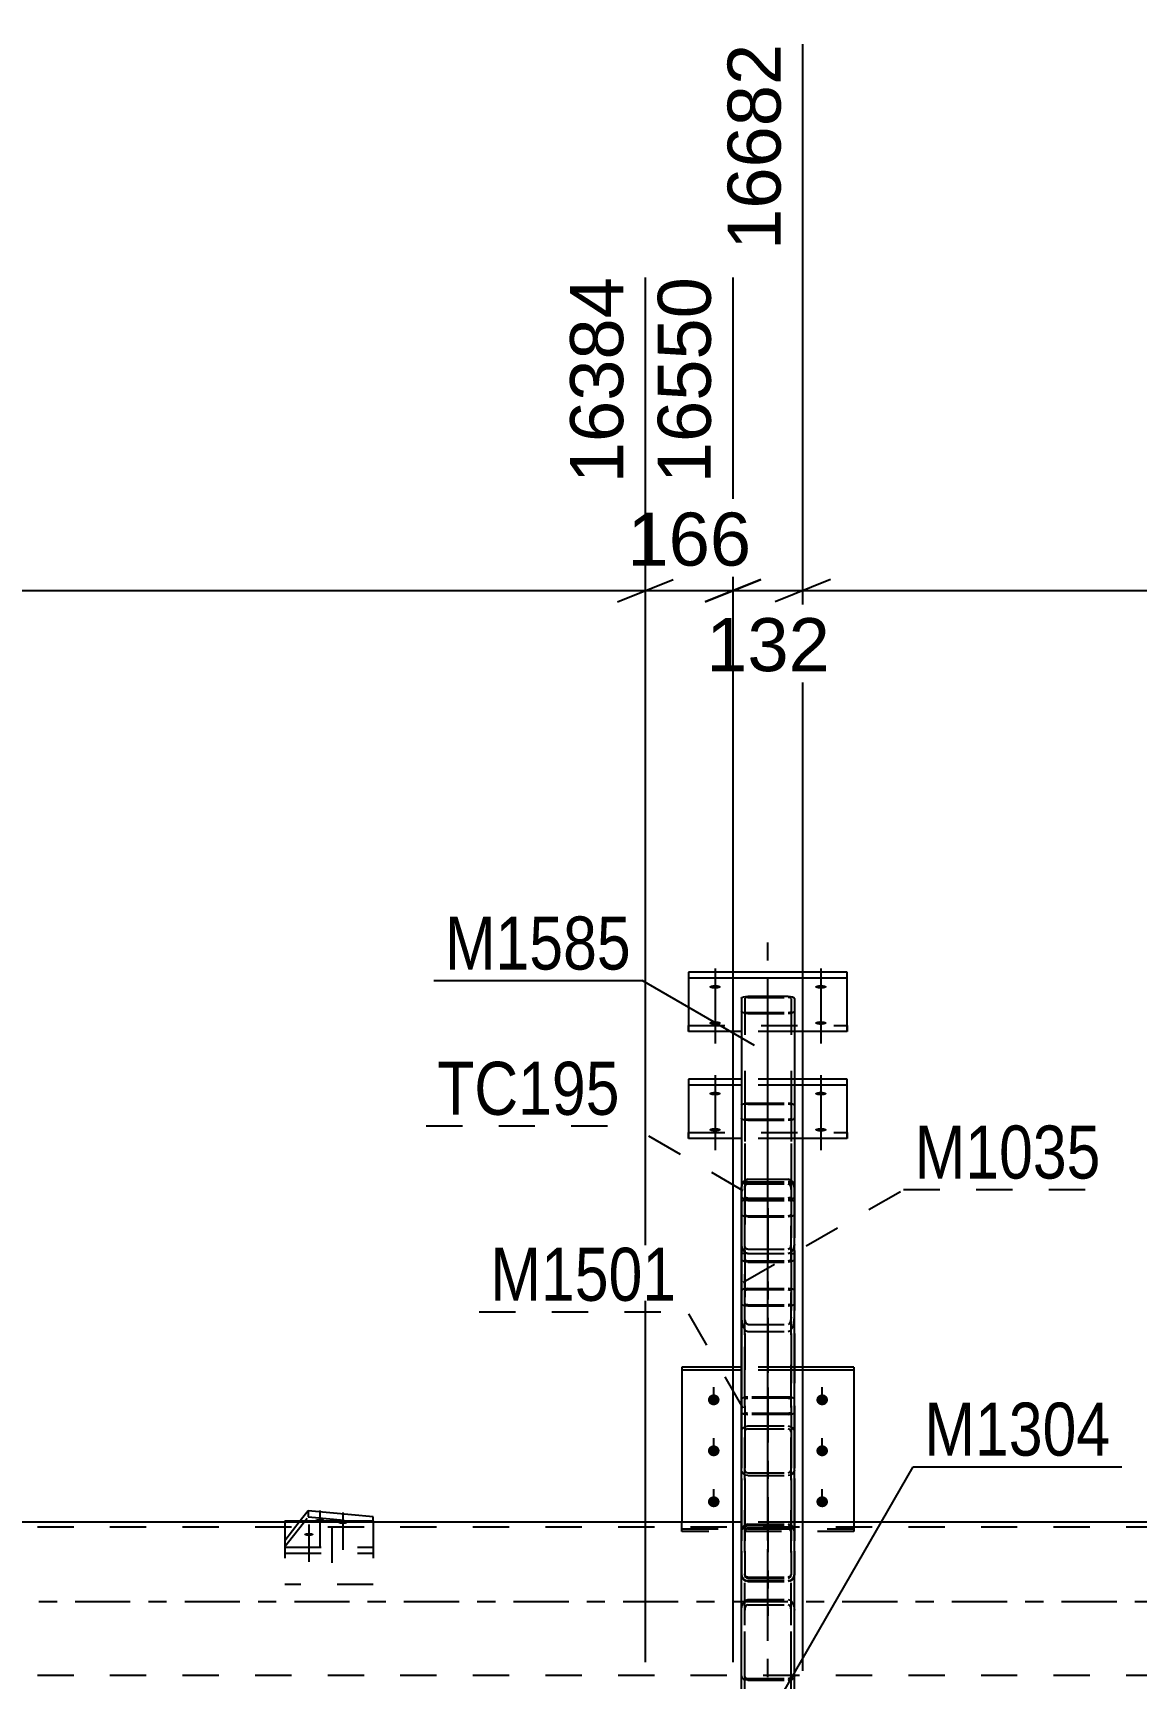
# Model space of a CAD drawing. Header units: millimetres. Extents: x -82 to 1107, y -546 to 295.
# Drawn here: x 413.1 to 472.7, y -4.1 to 84.7 of the extents above; entities that cross this region are included whole.
import ezdxf

# ---------------------------------------------------------------- set-up
doc = ezdxf.new("R2010")
doc.units = ezdxf.units.MM
doc.linetypes.add('DXK_LINE_DOT2', pattern=[3.9198, 1.9599, -1.9599])
doc.linetypes.add('DXK_LINE_DOT3', pattern=[5.9187, 2.979, -0.9799, 0.9799, -0.9799])
doc.styles.add('Arial', font='ARIAL.TTF', dxfattribs={"height": 0.2})
doc.styles.add('Arial Narrow', font='ARIALN.TTF', dxfattribs={"height": 0.2})

# ---------------------------------------------------------------- blocks, each defined once
blk = doc.blocks.new('Part-761553693-6370 - 1360')
at = {"color": 7, "linetype": 'DXK_LINE_DOT3'}
blk.add_line((452.843, 6.969), (452.843, 35.899), dxfattribs=at)
at = {"color": 7, "linetype": 'DXK_LINE_DOT2'}
for p, q in [((451.415, 26.796), (451.441, 26.839)), ((451.415, 26.796), (451.415, 16.072)), ((451.441, 26.839), (451.515, 26.875)), ((451.515, 26.875), (451.626, 26.899)), ((451.599, 26.817), (451.586, 26.796)), ((451.586, 26.796), (451.586, 16.072)), ((451.636, 26.835), (451.599, 26.817)), ((451.626, 26.899), (451.757, 26.908)), ((451.692, 26.847), (451.636, 26.835)), ((451.757, 26.852), (451.692, 26.847)), ((451.757, 26.908), (453.929, 26.908)), ((451.757, 26.852), (453.929, 26.852)), ((453.929, 26.908), (454.06, 26.899)), ((453.994, 26.847), (453.929, 26.852)), ((454.05, 26.835), (453.994, 26.847)), ((454.087, 26.817), (454.05, 26.835)), ((454.06, 26.899), (454.171, 26.875)), ((454.1, 26.796), (454.087, 26.817)), ((454.1, 26.796), (454.1, 16.072)), ((454.171, 26.875), (454.246, 26.839)), ((454.246, 26.839), (454.272, 26.796)), ((454.272, 26.796), (454.272, 16.072)), ((451.441, 26.047), (451.415, 26.09)), ((451.515, 26.011), (451.441, 26.047)), ((451.626, 25.986), (451.515, 26.011)), ((451.586, 26.09), (451.599, 26.068)), ((451.599, 26.068), (451.636, 26.05)), ((451.757, 25.978), (451.626, 25.986)), ((451.636, 26.05), (451.692, 26.038)), ((451.692, 26.038), (451.757, 26.034)), ((451.757, 26.034), (453.929, 26.034)), ((451.757, 25.978), (453.929, 25.978)), ((453.929, 26.034), (453.994, 26.038)), ((454.06, 25.986), (453.929, 25.978)), ((453.994, 26.038), (454.05, 26.05)), ((454.05, 26.05), (454.087, 26.068)), ((454.171, 26.011), (454.06, 25.986)), ((454.087, 26.068), (454.1, 26.09)), ((454.246, 26.047), (454.171, 26.011)), ((454.272, 26.09), (454.246, 26.047)), ((451.626, 16.881), (451.515, 16.857)), ((451.757, 16.89), (451.626, 16.881)), ((451.757, 16.89), (453.929, 16.89)), ((454.06, 16.881), (453.929, 16.89)), ((454.171, 16.857), (454.06, 16.881)), ((451.441, 16.821), (451.415, 16.778)), ((451.415, 16.072), (451.441, 16.029)), ((451.515, 16.857), (451.441, 16.821)), ((451.441, 16.029), (451.515, 15.993)), ((451.515, 15.993), (451.626, 15.969)), ((451.586, 16.778), (451.599, 16.8)), ((451.599, 16.051), (451.586, 16.072)), ((451.599, 16.8), (451.636, 16.818)), ((451.636, 16.032), (451.599, 16.051)), ((451.636, 16.818), (451.692, 16.83)), ((451.692, 16.02), (451.636, 16.032)), ((451.692, 16.83), (451.757, 16.834)), ((451.757, 16.016), (451.692, 16.02)), ((451.757, 16.834), (453.929, 16.834)), ((451.757, 16.016), (453.929, 16.016)), ((453.929, 16.834), (453.994, 16.83)), ((453.994, 16.02), (453.929, 16.016)), ((453.994, 16.83), (454.05, 16.818)), ((454.05, 16.032), (453.994, 16.02)), ((454.05, 16.818), (454.087, 16.8)), ((454.087, 16.051), (454.05, 16.032)), ((454.06, 15.969), (454.171, 15.993)), ((454.087, 16.8), (454.1, 16.778)), ((454.1, 16.072), (454.087, 16.051)), ((454.246, 16.821), (454.171, 16.857)), ((454.171, 15.993), (454.246, 16.029)), ((454.272, 16.778), (454.246, 16.821)), ((454.246, 16.029), (454.272, 16.072)), ((451.626, 15.969), (451.757, 15.96)), ((451.757, 15.96), (453.929, 15.96)), ((453.929, 15.96), (454.06, 15.969))]:
    blk.add_line(p, q, dxfattribs=at)
blk = doc.blocks.new('Part-761553693-1391 - 1360')
at = {"color": 7, "linetype": 'DXK_LINE_DOT2'}
for p, q in [((451.626, 0.058), (451.757, 0.102)), ((451.757, 0.102), (453.929, 0.102)), ((453.929, 0.102), (454.06, 0.058)), ((451.414, -0.481), (451.441, -0.258)), ((451.414, -74.149), (451.414, -0.481)), ((451.599, -0.369), (451.586, -0.481)), ((451.586, -74.149), (451.586, -0.481)), ((451.757, -0.189), (451.692, -0.212)), ((451.757, -0.189), (453.929, -0.189)), ((453.994, -0.212), (453.929, -0.189)), ((454.1, -0.481), (454.087, -0.369)), ((454.1, -74.149), (454.1, -0.481)), ((454.245, -0.258), (454.272, -0.481)), ((454.272, -74.149), (454.272, -0.481)), ((451.414, -4.026), (451.435, -4.118)), ((451.435, -4.118), (451.441, -4.134)), ((451.441, -4.134), (451.515, -4.195)), ((451.515, -4.195), (451.626, -4.237)), ((451.599, -4.085), (451.586, -4.026)), ((451.624, -4.118), (451.599, -4.085)), ((451.636, -4.128), (451.624, -4.118)), ((451.675, -4.242), (451.626, -4.237)), ((451.636, -4.128), (451.692, -4.149)), ((451.757, -4.246), (451.675, -4.242)), ((451.692, -4.149), (451.757, -4.156)), ((451.757, -4.156), (453.929, -4.156)), ((451.757, -4.246), (453.929, -4.246)), ((453.929, -4.156), (453.994, -4.149)), ((453.929, -4.246), (454.011, -4.242)), ((453.994, -4.149), (454.05, -4.128)), ((454.011, -4.242), (454.06, -4.237)), ((454.062, -4.118), (454.05, -4.128)), ((454.06, -4.237), (454.171, -4.195)), ((454.087, -4.085), (454.062, -4.118)), ((454.087, -4.085), (454.1, -4.026)), ((454.171, -4.195), (454.245, -4.134)), ((454.251, -4.118), (454.245, -4.134)), ((454.272, -4.026), (454.251, -4.118)), ((451.441, -70.955), (451.414, -71.178)), ((451.586, -71.178), (451.599, -71.067)), ((451.757, -70.596), (451.626, -70.64)), ((451.692, -70.909), (451.757, -70.887)), ((451.757, -70.596), (453.929, -70.596)), ((451.757, -70.887), (453.929, -70.887)), ((454.06, -70.64), (453.929, -70.596)), ((453.929, -70.887), (453.994, -70.909)), ((454.087, -71.067), (454.1, -71.178)), ((454.272, -71.178), (454.245, -70.955)), ((451.586, -73.969), (451.414, -73.969)), ((451.414, -74.149), (451.441, -74.194)), ((451.441, -74.194), (451.515, -74.232)), ((451.515, -74.232), (451.626, -74.257)), ((451.599, -74.172), (451.586, -74.149)), ((451.636, -74.191), (451.599, -74.172)), ((451.626, -74.257), (451.757, -74.266)), ((451.692, -74.203), (451.636, -74.191)), ((451.757, -74.208), (451.692, -74.203)), ((451.757, -74.208), (453.929, -74.208)), ((451.757, -74.266), (453.929, -74.266)), ((453.994, -74.203), (453.929, -74.208)), ((453.929, -74.266), (454.06, -74.257)), ((454.05, -74.191), (453.994, -74.203)), ((454.087, -74.172), (454.05, -74.191)), ((454.06, -74.257), (454.171, -74.232)), ((454.1, -74.149), (454.087, -74.172)), ((454.1, -73.969), (454.272, -73.969)), ((454.171, -74.232), (454.245, -74.194)), ((454.245, -74.194), (454.272, -74.149))]:
    blk.add_line(p, q, dxfattribs=at)
for centre, radius, start, end in [((451.969, -0.356), 0.538, 129.63083, 169.43592), ((453.717, -0.356), 0.538, 10.56408, 50.36917), ((451.863, -0.419), 0.269, 129.63083, 169.43592), ((453.823, -0.419), 0.269, 10.56408, 50.36917), ((451.969, -71.054), 0.538, 129.63083, 169.43592), ((451.863, -71.116), 0.269, 129.63083, 169.43592), ((453.823, -71.116), 0.269, 10.56408, 50.36917), ((453.717, -71.054), 0.538, 10.56408, 50.36917)]:
    blk.add_arc(centre, radius, start, end, dxfattribs=at)
blk = doc.blocks.new('Part-761553693-1687 - 1360')
at = {"color": 7, "linetype": 'DXK_LINE_DOT2'}
for p, q in [((426.755, 2.955), (428.004, 4.561)), ((428.004, 4.883), (428.004, 4.561)), ((428.004, 4.561), (431.53, 4.239)), ((427.583, 4.342), (426.755, 3.278)), ((431.53, 4.342), (431.53, 2.6)), ((426.755, 3.278), (426.755, 2.6)), ((426.755, 2.922), (431.53, 2.922)), ((426.755, 2.6), (431.53, 2.6))]:
    blk.add_line(p, q, dxfattribs=at)
at = {"color": 2, "linetype": 'Continuous'}
for p, q in [((428.004, 4.883), (427.583, 4.342)), ((431.53, 4.561), (428.004, 4.883)), ((431.53, 4.342), (431.53, 4.561))]:
    blk.add_line(p, q, dxfattribs=at)
blk = doc.blocks.new('Part-761553693-1503 - 1360')
at = {"color": 7, "linetype": 'DXK_LINE_DOT3'}
blk.add_line((452.843, -84.988), (452.843, 30.788), dxfattribs=at)
at = {"color": 2, "linetype": 'Continuous'}
for p, q in [((451.414, 22.31), (451.441, 22.494)), ((451.414, -75.762), (451.414, 22.31)), ((451.441, 22.494), (451.515, 22.65)), ((451.515, 22.65), (451.626, 22.754)), ((451.626, 22.754), (451.757, 22.791)), ((451.757, 22.791), (453.929, 22.791)), ((453.929, 22.791), (454.06, 22.754)), ((454.06, 22.754), (454.171, 22.65)), ((454.171, 22.65), (454.245, 22.494)), ((454.245, 22.494), (454.272, 22.31)), ((454.272, -75.762), (454.272, 22.31))]:
    blk.add_line(p, q, dxfattribs=at)
at = {"color": 7, "linetype": 'DXK_LINE_DOT2'}
for p, q in [((451.599, 22.402), (451.586, 22.31)), ((451.586, -75.762), (451.586, 22.31)), ((451.636, 22.48), (451.599, 22.402)), ((451.692, 22.532), (451.636, 22.48)), ((451.757, 22.551), (451.692, 22.532)), ((451.757, 22.551), (453.929, 22.551)), ((453.994, 22.532), (453.929, 22.551)), ((454.05, 22.48), (453.994, 22.532)), ((454.087, 22.402), (454.05, 22.48)), ((454.1, 22.31), (454.087, 22.402)), ((454.1, -75.762), (454.1, 22.31)), ((451.441, 19.082), (451.414, 19.266)), ((451.515, 18.926), (451.441, 19.082)), ((451.626, 18.822), (451.515, 18.926)), ((451.599, 19.174), (451.586, 19.266)), ((451.626, 19.117), (451.599, 19.174)), ((451.636, 19.096), (451.626, 19.117)), ((451.757, 18.785), (451.626, 18.822)), ((451.636, 19.096), (451.692, 19.044)), ((451.692, 19.044), (451.757, 19.026)), ((451.757, 19.026), (453.929, 19.026)), ((451.757, 18.785), (453.929, 18.785)), ((453.929, 19.026), (453.994, 19.044)), ((454.06, 18.822), (453.929, 18.785)), ((453.994, 19.044), (454.05, 19.096)), ((454.05, 19.096), (454.06, 19.117)), ((454.06, 19.117), (454.087, 19.174)), ((454.171, 18.926), (454.06, 18.822)), ((454.087, 19.174), (454.1, 19.266)), ((454.245, 19.082), (454.171, 18.926)), ((454.272, 19.266), (454.245, 19.082))]:
    blk.add_line(p, q, dxfattribs=at)
blk = doc.blocks.new('Part-761553693-1585 - 1360')
at = {"color": 2, "linetype": 'Continuous'}
for p, q in [((448.2, 12.65), (448.2, 4.286)), ((451.413, 12.65), (448.2, 12.65)), ((451.413, 12.494), (448.2, 12.494)), ((457.486, 12.65), (454.272, 12.65)), ((457.486, 12.494), (454.272, 12.494)), ((457.486, 12.65), (457.486, 4.286))]:
    blk.add_line(p, q, dxfattribs=at)
at = {"color": 7, "linetype": 'DXK_LINE_DOT2'}
for p, q in [((454.272, 12.65), (451.413, 12.65)), ((454.272, 12.494), (451.413, 12.494)), ((448.2, 3.768), (448.2, 4.286)), ((448.2, 3.925), (457.486, 3.925)), ((457.486, 3.768), (448.2, 3.768)), ((457.486, 4.286), (457.486, 3.768))]:
    blk.add_line(p, q, dxfattribs=at)
blk = doc.blocks.new('Part-761553693-1504 - 1360')
at = {"color": 7, "linetype": 'DXK_LINE_DOT3'}
blk.add_line((452.843, -0.671), (452.843, 24.044), dxfattribs=at)
at = {"color": 2, "linetype": 'Continuous'}
for p, q in [((451.441, 22.494), (451.414, 22.31)), ((451.515, 22.65), (451.441, 22.494)), ((451.626, 22.754), (451.515, 22.65)), ((451.757, 22.791), (451.626, 22.754)), ((451.757, 22.791), (453.929, 22.791)), ((454.06, 22.754), (453.929, 22.791)), ((454.171, 22.65), (454.06, 22.754)), ((454.245, 22.494), (454.171, 22.65)), ((454.272, 22.31), (454.245, 22.494))]:
    blk.add_line(p, q, dxfattribs=at)
at = {"color": 7, "linetype": 'DXK_LINE_DOT2'}
for p, q in [((451.414, 22.31), (451.414, 1.437)), ((451.586, 22.31), (451.599, 22.402)), ((451.586, 22.31), (451.586, 1.437)), ((451.599, 22.402), (451.636, 22.48)), ((451.636, 22.48), (451.692, 22.532)), ((451.692, 22.532), (451.757, 22.551)), ((451.757, 22.551), (453.929, 22.551)), ((453.929, 22.551), (453.994, 22.532)), ((453.994, 22.532), (454.05, 22.48)), ((454.05, 22.48), (454.087, 22.402)), ((454.087, 22.402), (454.1, 22.31)), ((454.1, 22.31), (454.1, 1.437)), ((454.272, 22.31), (454.272, 1.437)), ((451.414, 19.266), (451.441, 19.082)), ((451.441, 19.082), (451.515, 18.926)), ((451.515, 18.926), (451.626, 18.822)), ((451.599, 19.174), (451.586, 19.266)), ((451.626, 19.117), (451.599, 19.174)), ((451.636, 19.096), (451.626, 19.117)), ((451.626, 18.822), (451.757, 18.785)), ((451.692, 19.044), (451.636, 19.096)), ((451.757, 19.026), (451.692, 19.044)), ((451.757, 19.026), (453.929, 19.026)), ((451.757, 18.785), (453.929, 18.785)), ((453.994, 19.044), (453.929, 19.026)), ((453.929, 18.785), (454.06, 18.822)), ((454.05, 19.096), (453.994, 19.044)), ((454.05, 19.096), (454.06, 19.117)), ((454.06, 19.117), (454.087, 19.174)), ((454.06, 18.822), (454.171, 18.926)), ((454.087, 19.174), (454.1, 19.266)), ((454.171, 18.926), (454.245, 19.082)), ((454.245, 19.082), (454.272, 19.266)), ((451.414, 3.734), (451.441, 3.872)), ((451.599, 3.803), (451.586, 3.734)), ((451.636, 3.862), (451.599, 3.803)), ((451.626, 4.069), (451.757, 4.096)), ((451.692, 3.901), (451.636, 3.862)), ((451.757, 3.915), (451.692, 3.901)), ((451.757, 4.096), (453.929, 4.096)), ((451.757, 3.915), (453.929, 3.915)), ((453.929, 4.096), (454.06, 4.069)), ((453.994, 3.901), (453.929, 3.915)), ((454.05, 3.862), (453.994, 3.901)), ((454.087, 3.803), (454.05, 3.862)), ((454.1, 3.734), (454.087, 3.803)), ((454.245, 3.872), (454.272, 3.734)), ((451.441, 1.298), (451.414, 1.437)), ((451.586, 1.437), (451.599, 1.368)), ((451.599, 1.368), (451.636, 1.309)), ((451.757, 1.075), (451.626, 1.102)), ((451.636, 1.309), (451.692, 1.27)), ((451.692, 1.27), (451.757, 1.256)), ((451.757, 1.256), (453.929, 1.256)), ((451.757, 1.075), (453.929, 1.075)), ((453.929, 1.256), (453.994, 1.27)), ((454.06, 1.102), (453.929, 1.075)), ((453.994, 1.27), (454.05, 1.309)), ((454.05, 1.309), (454.087, 1.368)), ((454.087, 1.368), (454.1, 1.437)), ((454.272, 1.437), (454.245, 1.298))]:
    blk.add_line(p, q, dxfattribs=at)
for centre, start, end in [((451.771, 3.746), 114.13628, 159.07274), ((453.915, 3.746), 20.92726, 65.86372), ((451.771, 1.425), 200.92726, 245.86372), ((453.915, 1.425), 294.13628, 339.07274)]:
    blk.add_arc(centre, 0.353, start, end, dxfattribs=at)
blk = doc.blocks.new('Part-761553693-1573 - 1360')
at = {"color": 7, "linetype": 'DXK_LINE_DOT3'}
blk.add_line((452.843, 11.551), (452.843, -0.779), dxfattribs=at)
at = {"color": 7, "linetype": 'DXK_LINE_DOT2'}
for p, q in [((451.414, 9.151), (451.441, 9.275)), ((451.414, 9.151), (451.414, 1.486)), ((451.441, 9.275), (451.515, 9.379)), ((451.515, 9.379), (451.626, 9.449)), ((451.599, 9.213), (451.586, 9.151)), ((451.586, 9.151), (451.586, 1.486)), ((451.636, 9.265), (451.599, 9.213)), ((451.626, 9.449), (451.757, 9.474)), ((451.692, 9.3), (451.636, 9.265)), ((451.757, 9.313), (451.692, 9.3)), ((451.757, 9.474), (453.929, 9.474)), ((451.757, 9.313), (453.929, 9.313)), ((453.929, 9.474), (454.06, 9.449)), ((453.994, 9.3), (453.929, 9.313)), ((454.05, 9.265), (453.994, 9.3)), ((454.087, 9.213), (454.05, 9.265)), ((454.06, 9.449), (454.171, 9.379)), ((454.1, 9.151), (454.087, 9.213)), ((454.1, 9.151), (454.1, 1.486)), ((454.171, 9.379), (454.245, 9.275)), ((454.245, 9.275), (454.272, 9.151)), ((454.272, 9.151), (454.272, 1.486)), ((451.441, 6.988), (451.414, 7.111)), ((451.586, 7.111), (451.599, 7.049)), ((454.087, 7.049), (454.1, 7.111)), ((454.272, 7.111), (454.245, 6.988)), ((451.515, 6.883), (451.441, 6.988)), ((451.626, 6.813), (451.515, 6.883)), ((451.599, 7.049), (451.636, 6.997)), ((451.757, 6.789), (451.626, 6.813)), ((451.636, 6.997), (451.692, 6.962)), ((451.692, 6.962), (451.757, 6.95)), ((451.757, 6.95), (453.929, 6.95)), ((451.757, 6.789), (453.929, 6.789)), ((453.929, 6.95), (453.994, 6.962)), ((454.06, 6.813), (453.929, 6.789)), ((453.994, 6.962), (454.05, 6.997)), ((454.05, 6.997), (454.087, 7.049)), ((454.171, 6.883), (454.06, 6.813)), ((454.245, 6.988), (454.171, 6.883)), ((451.437, 3.916), (451.414, 3.797)), ((451.441, 3.936), (451.437, 3.916)), ((451.586, 3.797), (451.599, 3.867)), ((451.599, 3.867), (451.636, 3.926)), ((451.757, 4.162), (451.626, 4.134)), ((451.636, 3.926), (451.692, 3.965)), ((451.692, 3.965), (451.757, 3.979)), ((451.757, 4.162), (453.929, 4.162)), ((451.757, 3.979), (453.929, 3.979)), ((454.06, 4.134), (453.929, 4.162)), ((453.929, 3.979), (453.994, 3.965)), ((453.994, 3.965), (454.05, 3.926)), ((454.05, 3.926), (454.087, 3.867)), ((454.087, 3.867), (454.1, 3.797)), ((454.249, 3.916), (454.245, 3.936)), ((454.272, 3.797), (454.249, 3.916)), ((451.414, 1.486), (451.441, 1.346)), ((451.599, 1.416), (451.586, 1.486)), ((451.636, 1.357), (451.599, 1.416)), ((451.626, 1.149), (451.757, 1.121)), ((451.692, 1.317), (451.636, 1.357)), ((451.757, 1.303), (451.692, 1.317)), ((451.757, 1.303), (453.929, 1.303)), ((451.757, 1.121), (453.929, 1.121)), ((453.994, 1.317), (453.929, 1.303)), ((453.929, 1.121), (454.06, 1.149)), ((454.05, 1.357), (453.994, 1.317)), ((454.087, 1.416), (454.05, 1.357)), ((454.1, 1.486), (454.087, 1.416)), ((454.245, 1.346), (454.272, 1.486))]:
    blk.add_line(p, q, dxfattribs=at)
for centre, start, end in [((451.772, 3.811), 114.31996, 159.24168), ((453.914, 3.811), 20.75832, 65.68004), ((451.772, 1.472), 200.75832, 245.68004), ((453.914, 1.472), 294.31996, 339.24168)]:
    blk.add_arc(centre, 0.355, start, end, dxfattribs=at)
blk = doc.blocks.new('Part-761553693-1579 - 1360')
at = {"color": 2, "linetype": 'Continuous'}
for p, q in [((448.556, 28.208), (448.556, 27.884)), ((451.415, 28.208), (448.556, 28.208)), ((448.556, 27.884), (448.556, 25.002)), ((451.415, 27.884), (448.556, 27.884)), ((457.127, 28.208), (454.272, 28.208)), ((457.127, 27.884), (454.272, 27.884)), ((457.127, 27.884), (457.127, 28.208)), ((457.127, 25.002), (457.127, 27.884)), ((451.415, 25.002), (448.556, 25.002)), ((457.127, 25.002), (454.272, 25.002))]:
    blk.add_line(p, q, dxfattribs=at)
at = {"color": 7, "linetype": 'DXK_LINE_DOT2'}
for p, q in [((454.272, 28.208), (451.415, 28.208)), ((454.272, 27.884), (451.415, 27.884)), ((448.556, 25.002), (448.556, 25.326)), ((448.556, 25.326), (457.127, 25.326)), ((454.272, 25.002), (451.415, 25.002)), ((457.127, 25.326), (457.127, 25.002))]:
    blk.add_line(p, q, dxfattribs=at)
blk = doc.blocks.new('Part-761553693-1681 - 1360')
at = {"color": 7, "linetype": 'DXK_LINE_DOT2'}
for p, q in [((681.897, 4), (12.957, 4)), ((454.272, 4.286), (451.414, 4.286)), ((681.897, -4), (12.957, -4))]:
    blk.add_line(p, q, dxfattribs=at)
at = {"color": 2, "linetype": 'Continuous'}
for p, q in [((451.414, 4.286), (282.842, 4.286)), ((622.843, 4.286), (454.272, 4.286))]:
    blk.add_line(p, q, dxfattribs=at)
at = {"color": 7, "linetype": 'DXK_LINE_DOT3'}
blk.add_line((12.957, 0), (681.897, 0), dxfattribs=at)
blk = doc.blocks.new('Bolt-761553693-1734 - 1360')
at = {"linetype": 'Continuous'}
for points in [[(428.64, 4.282), (428.586, 4.284), (428.535, 4.29), (428.488, 4.299), (428.448, 4.311), (428.417, 4.326), (428.395, 4.343), (428.384, 4.361), (428.384, 4.379), (428.395, 4.397), (428.417, 4.414), (428.448, 4.429), (428.488, 4.441), (428.535, 4.45), (428.586, 4.456), (428.64, 4.458), (428.693, 4.456), (428.744, 4.45), (428.791, 4.441), (428.831, 4.429), (428.862, 4.414), (428.884, 4.397), (428.895, 4.379), (428.895, 4.361), (428.884, 4.343), (428.862, 4.326), (428.831, 4.311), (428.791, 4.299), (428.744, 4.29), (428.693, 4.284)], [(428.052, 3.527), (427.998, 3.529), (427.947, 3.534), (427.901, 3.543), (427.861, 3.556), (427.829, 3.571), (427.807, 3.587), (427.796, 3.605), (427.796, 3.624), (427.807, 3.642), (427.829, 3.659), (427.861, 3.673), (427.901, 3.686), (427.947, 3.695), (427.998, 3.701), (428.052, 3.703), (428.105, 3.701), (428.156, 3.695), (428.203, 3.686), (428.243, 3.673), (428.274, 3.659), (428.296, 3.642), (428.307, 3.624), (428.307, 3.605), (428.296, 3.587), (428.274, 3.571), (428.243, 3.556), (428.203, 3.543), (428.156, 3.534), (428.105, 3.529)], [(429.882, 4.169), (429.829, 4.171), (429.777, 4.177), (429.731, 4.186), (429.691, 4.198), (429.659, 4.213), (429.637, 4.23), (429.626, 4.248), (429.626, 4.266), (429.637, 4.284), (429.659, 4.301), (429.691, 4.316), (429.731, 4.328), (429.777, 4.337), (429.829, 4.343), (429.882, 4.345), (429.936, 4.343), (429.987, 4.337), (430.033, 4.328), (430.073, 4.316), (430.105, 4.301), (430.127, 4.284), (430.138, 4.266), (430.138, 4.248), (430.127, 4.23), (430.105, 4.213), (430.073, 4.198), (430.033, 4.186), (429.987, 4.177), (429.936, 4.171)]]:
    blk.add_hatch(color=1, dxfattribs=at).paths.add_polyline_path(points)
at = {"color": 1, "linetype": 'Continuous'}
for p, q in [((428.64, 4.907), (428.64, 2.893)), ((429.882, 4.794), (429.882, 2.78)), ((428.052, 4.152), (428.052, 2.138))]:
    blk.add_line(p, q, dxfattribs=at)
at = {"color": 1, "linetype": 'DXK_LINE_DOT2'}
blk.add_line((429.294, 4.038), (429.294, 2.025), dxfattribs=at)
blk = doc.blocks.new('Part-761553693-1736 - 1360')
at = {"color": 2, "linetype": 'Continuous'}
for p, q in [((451.415, 32.561), (451.441, 32.604)), ((451.415, 32.561), (451.415, 22.311)), ((451.441, 32.604), (451.515, 32.64)), ((451.515, 32.64), (451.626, 32.664)), ((451.626, 32.664), (451.757, 32.673)), ((451.757, 32.673), (453.929, 32.673)), ((453.929, 32.673), (454.06, 32.664)), ((454.06, 32.664), (454.171, 32.64)), ((454.171, 32.64), (454.246, 32.604)), ((454.246, 32.604), (454.272, 32.561)), ((454.272, 32.561), (454.272, 22.31)), ((451.441, 22.586), (451.415, 22.543)), ((451.497, 22.614), (451.441, 22.586)), ((454.188, 22.614), (454.246, 22.586)), ((454.272, 22.543), (454.246, 22.586))]:
    blk.add_line(p, q, dxfattribs=at)
at = {"color": 7, "linetype": 'DXK_LINE_DOT2'}
for p, q in [((451.599, 32.582), (451.586, 32.561)), ((451.586, 32.561), (451.586, 21.837)), ((451.636, 32.6), (451.599, 32.582)), ((451.692, 32.613), (451.636, 32.6)), ((451.757, 32.617), (451.692, 32.613)), ((451.757, 32.617), (453.929, 32.617)), ((453.994, 32.613), (453.929, 32.617)), ((454.05, 32.6), (453.994, 32.613)), ((454.087, 32.582), (454.05, 32.6)), ((454.1, 32.561), (454.087, 32.582)), ((454.1, 32.561), (454.1, 21.837)), ((451.441, 31.812), (451.415, 31.855)), ((451.515, 31.776), (451.441, 31.812)), ((451.626, 31.752), (451.515, 31.776)), ((451.586, 31.855), (451.599, 31.833)), ((451.599, 31.833), (451.636, 31.815)), ((451.757, 31.743), (451.626, 31.752)), ((451.636, 31.815), (451.692, 31.803)), ((451.692, 31.803), (451.757, 31.799)), ((451.757, 31.799), (453.929, 31.799)), ((451.757, 31.743), (453.929, 31.743)), ((453.929, 31.799), (453.994, 31.803)), ((454.06, 31.752), (453.929, 31.743)), ((453.994, 31.803), (454.05, 31.815)), ((454.05, 31.815), (454.06, 31.82)), ((454.06, 31.82), (454.087, 31.833)), ((454.171, 31.776), (454.06, 31.752)), ((454.087, 31.833), (454.1, 31.855)), ((454.246, 31.812), (454.171, 31.776)), ((454.272, 31.855), (454.246, 31.812)), ((451.415, 22.311), (451.415, 21.837)), ((451.515, 22.622), (451.497, 22.614)), ((451.626, 22.646), (451.515, 22.622)), ((451.586, 22.543), (451.599, 22.565)), ((451.599, 22.565), (451.636, 22.583)), ((451.757, 22.655), (451.626, 22.646)), ((451.636, 22.583), (451.692, 22.595)), ((451.692, 22.595), (451.757, 22.599)), ((451.757, 22.655), (453.929, 22.655)), ((451.757, 22.599), (453.929, 22.599)), ((454.06, 22.646), (453.929, 22.655)), ((453.929, 22.599), (453.994, 22.595)), ((453.994, 22.595), (454.05, 22.583)), ((454.05, 22.583), (454.087, 22.565)), ((454.171, 22.622), (454.06, 22.646)), ((454.087, 22.565), (454.1, 22.543)), ((454.171, 22.622), (454.188, 22.614)), ((454.272, 22.31), (454.272, 21.837)), ((451.415, 21.837), (451.441, 21.794)), ((451.441, 21.794), (451.515, 21.758)), ((451.515, 21.758), (451.626, 21.734)), ((451.599, 21.816), (451.586, 21.837)), ((451.636, 21.798), (451.599, 21.816)), ((451.626, 21.734), (451.757, 21.725)), ((451.692, 21.785), (451.636, 21.798)), ((451.757, 21.781), (451.692, 21.785)), ((451.757, 21.781), (453.929, 21.781)), ((451.757, 21.725), (453.929, 21.725)), ((453.994, 21.785), (453.929, 21.781)), ((453.929, 21.725), (454.06, 21.734)), ((454.05, 21.798), (453.994, 21.785)), ((454.087, 21.816), (454.05, 21.798)), ((454.06, 21.734), (454.171, 21.758)), ((454.1, 21.837), (454.087, 21.816)), ((454.171, 21.758), (454.246, 21.794)), ((454.246, 21.794), (454.272, 21.837))]:
    blk.add_line(p, q, dxfattribs=at)
at = {"color": 7, "linetype": 'DXK_LINE_DOT3'}
blk.add_line((452.843, 22.19), (452.843, 32.208), dxfattribs=at)
blk = doc.blocks.new('Part-761553693-1743 - 1360')
at = {"color": 2, "linetype": 'Continuous'}
for p, q in [((451.413, 21.59), (451.414, 21.592)), ((451.413, 21.59), (451.413, 10.21)), ((451.413, 10.917), (451.414, 10.918)), ((451.414, 10.209), (451.413, 10.21))]:
    blk.add_line(p, q, dxfattribs=at)
at = {"color": 7, "linetype": 'DXK_LINE_DOT2'}
for p, q in [((451.414, 21.592), (451.439, 21.633)), ((451.439, 21.633), (451.514, 21.669)), ((451.514, 21.669), (451.625, 21.693)), ((451.598, 21.611), (451.585, 21.59)), ((451.585, 21.59), (451.585, 10.21)), ((451.635, 21.629), (451.598, 21.611)), ((451.625, 21.693), (451.756, 21.701)), ((451.691, 21.641), (451.635, 21.629)), ((451.756, 21.646), (451.691, 21.641)), ((451.756, 21.701), (453.928, 21.701)), ((451.756, 21.646), (453.928, 21.646)), ((453.928, 21.701), (454.059, 21.693)), ((453.993, 21.641), (453.928, 21.646)), ((454.049, 21.629), (453.993, 21.641)), ((454.086, 21.611), (454.049, 21.629)), ((454.059, 21.693), (454.17, 21.669)), ((454.099, 21.59), (454.086, 21.611)), ((454.099, 21.59), (454.099, 10.21)), ((454.17, 21.669), (454.244, 21.633)), ((454.244, 21.633), (454.271, 21.59)), ((454.271, 21.59), (454.271, 10.21)), ((451.439, 20.841), (451.413, 20.883)), ((451.514, 20.805), (451.439, 20.841)), ((451.625, 20.78), (451.514, 20.805)), ((451.585, 20.883), (451.598, 20.862)), ((451.598, 20.862), (451.635, 20.844)), ((451.756, 20.772), (451.625, 20.78)), ((451.635, 20.844), (451.691, 20.832)), ((451.691, 20.832), (451.756, 20.828)), ((451.756, 20.828), (453.928, 20.828)), ((451.756, 20.772), (453.928, 20.772)), ((453.928, 20.828), (453.993, 20.832)), ((454.059, 20.78), (453.928, 20.772)), ((453.993, 20.832), (454.049, 20.844)), ((454.049, 20.844), (454.086, 20.862)), ((454.17, 20.805), (454.059, 20.78)), ((454.086, 20.862), (454.099, 20.883)), ((454.244, 20.841), (454.17, 20.805)), ((454.271, 20.883), (454.244, 20.841)), ((451.414, 10.918), (451.439, 10.959)), ((451.514, 10.996), (451.439, 10.959)), ((451.625, 11.02), (451.514, 10.996)), ((451.585, 10.917), (451.598, 10.938)), ((451.598, 10.938), (451.635, 10.956)), ((451.756, 11.028), (451.625, 11.02)), ((451.635, 10.956), (451.691, 10.968)), ((451.691, 10.968), (451.756, 10.972)), ((453.928, 11.028), (451.756, 11.028)), ((453.928, 10.972), (451.756, 10.972)), ((454.059, 11.02), (453.928, 11.028)), ((453.928, 10.972), (453.993, 10.968)), ((453.993, 10.968), (454.049, 10.956)), ((454.049, 10.956), (454.086, 10.938)), ((454.17, 10.996), (454.059, 11.02)), ((454.086, 10.938), (454.099, 10.917)), ((454.244, 10.959), (454.17, 10.996)), ((454.271, 10.917), (454.244, 10.959)), ((451.439, 10.168), (451.414, 10.209)), ((451.439, 10.168), (451.514, 10.131)), ((451.514, 10.131), (451.625, 10.107)), ((451.598, 10.189), (451.585, 10.21)), ((451.635, 10.171), (451.598, 10.189)), ((451.625, 10.107), (451.756, 10.099)), ((451.691, 10.159), (451.635, 10.171)), ((451.756, 10.154), (451.691, 10.159)), ((453.928, 10.154), (451.756, 10.154)), ((453.928, 10.099), (451.756, 10.099)), ((453.993, 10.159), (453.928, 10.154)), ((453.928, 10.099), (454.059, 10.107)), ((454.049, 10.171), (453.993, 10.159)), ((454.086, 10.189), (454.049, 10.171)), ((454.059, 10.107), (454.17, 10.131)), ((454.099, 10.21), (454.086, 10.189)), ((454.17, 10.131), (454.244, 10.168)), ((454.244, 10.168), (454.271, 10.21))]:
    blk.add_line(p, q, dxfattribs=at)
at = {"color": 7, "linetype": 'DXK_LINE_DOT3'}
blk.add_line((452.842, 21.237), (452.842, 10.563), dxfattribs=at)
blk = doc.blocks.new('Bolt-761553693-1833 - 1360')
at = {"linetype": 'Continuous'}
for points in [[(455.699, 27.521), (455.765, 27.519), (455.827, 27.512), (455.884, 27.501), (455.933, 27.487), (455.971, 27.47), (455.998, 27.45), (456.012, 27.429), (456.012, 27.408), (455.998, 27.387), (455.971, 27.368), (455.933, 27.35), (455.884, 27.336), (455.827, 27.325), (455.765, 27.319), (455.699, 27.316), (455.634, 27.319), (455.571, 27.325), (455.514, 27.336), (455.466, 27.35), (455.427, 27.368), (455.4, 27.387), (455.387, 27.408), (455.387, 27.429), (455.4, 27.45), (455.427, 27.47), (455.466, 27.487), (455.514, 27.501), (455.571, 27.512), (455.634, 27.519)], [(455.699, 25.569), (455.765, 25.567), (455.827, 25.56), (455.884, 25.549), (455.933, 25.535), (455.971, 25.518), (455.998, 25.498), (456.012, 25.477), (456.012, 25.456), (455.998, 25.435), (455.971, 25.416), (455.933, 25.398), (455.884, 25.384), (455.827, 25.373), (455.765, 25.367), (455.699, 25.364), (455.634, 25.367), (455.571, 25.373), (455.514, 25.384), (455.466, 25.398), (455.427, 25.416), (455.4, 25.435), (455.387, 25.456), (455.387, 25.477), (455.4, 25.498), (455.427, 25.518), (455.466, 25.535), (455.514, 25.549), (455.571, 25.56), (455.634, 25.567)]]:
    blk.add_hatch(color=1, dxfattribs=at).paths.add_polyline_path(points)
at = {"color": 1, "linetype": 'Continuous'}
for p, q in [((455.699, 28.418), (455.699, 26.311)), ((455.699, 26.466), (455.699, 24.359))]:
    blk.add_line(p, q, dxfattribs=at)
blk = doc.blocks.new('Bolt-761553693-1840 - 1360')
at = {"linetype": 'Continuous'}
for points in [[(449.914, 11.179), (449.98, 11.172), (450.042, 11.153), (450.099, 11.122), (450.148, 11.081), (450.187, 11.031), (450.213, 10.974), (450.227, 10.914), (450.227, 10.852), (450.213, 10.792), (450.187, 10.736), (450.148, 10.686), (450.099, 10.644), (450.042, 10.613), (449.98, 10.594), (449.914, 10.588), (449.849, 10.594), (449.787, 10.613), (449.73, 10.644), (449.681, 10.686), (449.642, 10.736), (449.616, 10.792), (449.602, 10.852), (449.602, 10.914), (449.616, 10.974), (449.642, 11.031), (449.681, 11.081), (449.73, 11.122), (449.787, 11.153), (449.849, 11.172)], [(455.772, 11.179), (455.837, 11.172), (455.899, 11.153), (455.956, 11.122), (456.005, 11.081), (456.044, 11.031), (456.07, 10.974), (456.084, 10.914), (456.084, 10.852), (456.07, 10.792), (456.044, 10.736), (456.005, 10.686), (455.956, 10.644), (455.899, 10.613), (455.837, 10.594), (455.772, 10.588), (455.706, 10.594), (455.644, 10.613), (455.587, 10.644), (455.538, 10.686), (455.499, 10.736), (455.473, 10.792), (455.459, 10.852), (455.459, 10.914), (455.473, 10.974), (455.499, 11.031), (455.538, 11.081), (455.587, 11.122), (455.644, 11.153), (455.706, 11.172)], [(449.914, 8.427), (449.98, 8.42), (450.042, 8.401), (450.099, 8.37), (450.148, 8.329), (450.187, 8.279), (450.213, 8.223), (450.227, 8.162), (450.227, 8.1), (450.213, 8.04), (450.187, 7.984), (450.148, 7.934), (450.099, 7.892), (450.042, 7.861), (449.98, 7.842), (449.914, 7.836), (449.849, 7.842), (449.787, 7.861), (449.73, 7.892), (449.681, 7.934), (449.642, 7.984), (449.616, 8.04), (449.602, 8.1), (449.602, 8.162), (449.616, 8.223), (449.642, 8.279), (449.681, 8.329), (449.73, 8.37), (449.787, 8.401), (449.849, 8.42)], [(455.772, 8.427), (455.837, 8.42), (455.899, 8.401), (455.956, 8.37), (456.005, 8.329), (456.044, 8.279), (456.07, 8.223), (456.084, 8.162), (456.084, 8.1), (456.07, 8.04), (456.044, 7.984), (456.005, 7.934), (455.956, 7.892), (455.899, 7.861), (455.837, 7.842), (455.772, 7.836), (455.706, 7.842), (455.644, 7.861), (455.587, 7.892), (455.538, 7.934), (455.499, 7.984), (455.473, 8.04), (455.459, 8.1), (455.459, 8.162), (455.473, 8.223), (455.499, 8.279), (455.538, 8.329), (455.587, 8.37), (455.644, 8.401), (455.706, 8.42)], [(449.914, 5.675), (449.98, 5.668), (450.042, 5.649), (450.099, 5.618), (450.148, 5.577), (450.187, 5.527), (450.213, 5.471), (450.227, 5.41), (450.227, 5.348), (450.213, 5.288), (450.187, 5.232), (450.148, 5.182), (450.099, 5.14), (450.042, 5.109), (449.98, 5.09), (449.914, 5.084), (449.849, 5.09), (449.787, 5.109), (449.73, 5.14), (449.681, 5.182), (449.642, 5.232), (449.616, 5.288), (449.602, 5.348), (449.602, 5.41), (449.616, 5.471), (449.642, 5.527), (449.681, 5.577), (449.73, 5.618), (449.787, 5.649), (449.849, 5.668)], [(455.772, 5.675), (455.837, 5.668), (455.899, 5.649), (455.956, 5.618), (456.005, 5.577), (456.044, 5.527), (456.07, 5.471), (456.084, 5.41), (456.084, 5.348), (456.07, 5.288), (456.044, 5.232), (456.005, 5.182), (455.956, 5.14), (455.899, 5.109), (455.837, 5.09), (455.772, 5.084), (455.706, 5.09), (455.644, 5.109), (455.587, 5.14), (455.538, 5.182), (455.499, 5.232), (455.473, 5.288), (455.459, 5.348), (455.459, 5.41), (455.473, 5.471), (455.499, 5.527), (455.538, 5.577), (455.587, 5.618), (455.644, 5.649), (455.706, 5.668)]]:
    blk.add_hatch(color=1, dxfattribs=at).paths.add_polyline_path(points)
at = {"color": 1, "linetype": 'Continuous'}
for p, q in [((449.914, 10.756), (449.914, 11.567)), ((455.772, 10.756), (455.772, 11.567)), ((449.914, 8.004), (449.914, 8.815)), ((455.772, 8.004), (455.772, 8.815)), ((449.914, 5.252), (449.914, 6.063)), ((455.772, 5.252), (455.772, 6.063))]:
    blk.add_line(p, q, dxfattribs=at)
at = {"color": 1, "linetype": 'DXK_LINE_DOT2'}
for p, q in [((452.843, 10.756), (452.843, 11.567)), ((452.843, 5.252), (452.843, 6.063))]:
    blk.add_line(p, q, dxfattribs=at)
blk = doc.blocks.new('Part-761553693-1858 - 1360')
at = {"color": 2, "linetype": 'Continuous'}
for p, q in [((426.755, 4.342), (426.755, 4.286)), ((426.755, 4.342), (431.53, 4.342)), ((431.53, 4.342), (431.53, 4.286))]:
    blk.add_line(p, q, dxfattribs=at)
at = {"color": 7, "linetype": 'DXK_LINE_DOT2'}
for p, q in [((426.755, 4.286), (426.755, 0.913)), ((431.53, 4.286), (431.53, 0.913)), ((431.53, 0.913), (426.755, 0.913))]:
    blk.add_line(p, q, dxfattribs=at)
blk = doc.blocks.new('Bolt-761553693-1859 - 1360')
at = {"linetype": 'Continuous'}
for points in [[(449.985, 27.521), (450.05, 27.519), (450.113, 27.512), (450.17, 27.501), (450.218, 27.487), (450.257, 27.47), (450.284, 27.45), (450.297, 27.429), (450.297, 27.408), (450.284, 27.387), (450.257, 27.368), (450.218, 27.35), (450.17, 27.336), (450.113, 27.325), (450.05, 27.319), (449.985, 27.317), (449.92, 27.319), (449.857, 27.325), (449.8, 27.336), (449.751, 27.35), (449.713, 27.368), (449.686, 27.387), (449.672, 27.408), (449.672, 27.429), (449.686, 27.45), (449.713, 27.47), (449.751, 27.487), (449.8, 27.501), (449.857, 27.512), (449.92, 27.519)], [(449.985, 25.569), (450.05, 25.567), (450.113, 25.56), (450.17, 25.549), (450.218, 25.535), (450.257, 25.518), (450.284, 25.498), (450.297, 25.477), (450.297, 25.456), (450.284, 25.435), (450.257, 25.416), (450.218, 25.398), (450.17, 25.384), (450.113, 25.373), (450.05, 25.367), (449.985, 25.364), (449.92, 25.367), (449.857, 25.373), (449.8, 25.384), (449.751, 25.398), (449.713, 25.416), (449.686, 25.435), (449.672, 25.456), (449.672, 25.477), (449.686, 25.498), (449.713, 25.518), (449.751, 25.535), (449.8, 25.549), (449.857, 25.56), (449.92, 25.567)]]:
    blk.add_hatch(color=1, dxfattribs=at).paths.add_polyline_path(points)
at = {"color": 1, "linetype": 'Continuous'}
for p, q in [((449.985, 28.418), (449.985, 26.311)), ((449.985, 26.466), (449.985, 24.359))]:
    blk.add_line(p, q, dxfattribs=at)
blk = doc.blocks.new('Part-761553693-1874 - 1360')
at = {"color": 2, "linetype": 'Continuous'}
for p, q in [((448.556, 33.973), (448.556, 33.649)), ((457.127, 33.973), (448.556, 33.973)), ((457.127, 33.649), (457.127, 33.973)), ((448.556, 33.649), (448.556, 30.767)), ((457.127, 33.649), (448.556, 33.649)), ((457.127, 30.767), (457.127, 33.649)), ((451.415, 30.767), (448.556, 30.767)), ((457.127, 30.767), (454.272, 30.767))]:
    blk.add_line(p, q, dxfattribs=at)
at = {"color": 7, "linetype": 'DXK_LINE_DOT2'}
for p, q in [((448.556, 30.767), (448.556, 31.091)), ((448.556, 31.091), (457.127, 31.091)), ((454.272, 30.767), (451.415, 30.767)), ((457.127, 31.091), (457.127, 30.767))]:
    blk.add_line(p, q, dxfattribs=at)
blk = doc.blocks.new('Bolt-761553693-1878 - 1360')
at = {"linetype": 'Continuous'}
for points in [[(455.699, 33.286), (455.765, 33.284), (455.827, 33.277), (455.884, 33.267), (455.933, 33.252), (455.971, 33.235), (455.998, 33.215), (456.012, 33.194), (456.012, 33.173), (455.998, 33.152), (455.971, 33.133), (455.933, 33.115), (455.884, 33.101), (455.827, 33.09), (455.765, 33.084), (455.699, 33.082), (455.634, 33.084), (455.571, 33.09), (455.514, 33.101), (455.466, 33.115), (455.427, 33.133), (455.4, 33.152), (455.387, 33.173), (455.387, 33.194), (455.4, 33.215), (455.427, 33.235), (455.466, 33.252), (455.514, 33.267), (455.571, 33.277), (455.634, 33.284)], [(455.699, 31.334), (455.765, 31.332), (455.827, 31.325), (455.884, 31.314), (455.933, 31.3), (455.971, 31.283), (455.998, 31.263), (456.012, 31.242), (456.012, 31.221), (455.998, 31.2), (455.971, 31.181), (455.933, 31.163), (455.884, 31.149), (455.827, 31.138), (455.765, 31.132), (455.699, 31.13), (455.634, 31.132), (455.571, 31.138), (455.514, 31.149), (455.466, 31.163), (455.427, 31.181), (455.4, 31.2), (455.387, 31.221), (455.387, 31.242), (455.4, 31.263), (455.427, 31.283), (455.466, 31.3), (455.514, 31.314), (455.571, 31.325), (455.634, 31.332)]]:
    blk.add_hatch(color=1, dxfattribs=at).paths.add_polyline_path(points)
at = {"color": 1, "linetype": 'Continuous'}
for p, q in [((455.699, 34.183), (455.699, 32.076)), ((455.699, 32.231), (455.699, 30.124))]:
    blk.add_line(p, q, dxfattribs=at)
blk = doc.blocks.new('Bolt-761553693-1879 - 1360')
at = {"linetype": 'Continuous'}
for points in [[(449.985, 33.286), (450.05, 33.284), (450.113, 33.277), (450.17, 33.267), (450.218, 33.252), (450.257, 33.235), (450.284, 33.215), (450.297, 33.195), (450.297, 33.173), (450.284, 33.152), (450.257, 33.133), (450.218, 33.115), (450.17, 33.101), (450.113, 33.09), (450.05, 33.084), (449.985, 33.082), (449.92, 33.084), (449.857, 33.09), (449.8, 33.101), (449.751, 33.115), (449.713, 33.133), (449.686, 33.152), (449.672, 33.173), (449.672, 33.195), (449.686, 33.215), (449.713, 33.235), (449.751, 33.252), (449.8, 33.267), (449.857, 33.277), (449.92, 33.284)], [(449.985, 31.334), (450.05, 31.332), (450.113, 31.325), (450.17, 31.314), (450.218, 31.3), (450.257, 31.283), (450.284, 31.263), (450.297, 31.242), (450.297, 31.221), (450.284, 31.2), (450.257, 31.181), (450.218, 31.163), (450.17, 31.149), (450.113, 31.138), (450.05, 31.132), (449.985, 31.13), (449.92, 31.132), (449.857, 31.138), (449.8, 31.149), (449.751, 31.163), (449.713, 31.181), (449.686, 31.2), (449.672, 31.221), (449.672, 31.242), (449.686, 31.263), (449.713, 31.283), (449.751, 31.3), (449.8, 31.314), (449.857, 31.325), (449.92, 31.332)]]:
    blk.add_hatch(color=1, dxfattribs=at).paths.add_polyline_path(points)
at = {"color": 1, "linetype": 'Continuous'}
for p, q in [((449.985, 34.183), (449.985, 32.076)), ((449.985, 32.231), (449.985, 30.124))]:
    blk.add_line(p, q, dxfattribs=at)
blk = doc.blocks.new('Part-761553693-6359 - 1360')
at = {"color": 7, "linetype": 'DXK_LINE_DOT2'}
for p, q in [((451.414, -36.231), (451.414, 18.785)), ((451.586, 18.785), (451.414, 18.785)), ((451.586, -36.231), (451.586, 18.785)), ((454.1, -36.231), (454.1, 18.785)), ((454.1, 18.785), (454.272, 18.785)), ((454.272, -36.231), (454.272, 18.785)), ((451.441, 18.416), (451.414, 18.476)), ((451.515, 18.364), (451.441, 18.416)), ((451.626, 18.33), (451.515, 18.364)), ((451.586, 18.476), (451.599, 18.446)), ((451.599, 18.446), (451.636, 18.42)), ((451.757, 18.318), (451.626, 18.33)), ((451.636, 18.42), (451.692, 18.403)), ((451.692, 18.403), (451.757, 18.397)), ((451.757, 18.397), (453.929, 18.397)), ((451.757, 18.318), (453.929, 18.318)), ((453.929, 18.397), (453.994, 18.403)), ((454.06, 18.33), (453.929, 18.318)), ((453.994, 18.403), (454.05, 18.42)), ((454.05, 18.42), (454.087, 18.446)), ((454.171, 18.364), (454.06, 18.33)), ((454.087, 18.446), (454.1, 18.476)), ((454.245, 18.416), (454.171, 18.364)), ((454.272, 18.476), (454.245, 18.416)), ((451.414, 15.351), (451.441, 15.05)), ((451.599, 15.2), (451.586, 15.351)), ((454.1, 15.351), (454.087, 15.2)), ((454.245, 15.05), (454.272, 15.351)), ((451.626, 14.625), (451.757, 14.565)), ((451.757, 14.958), (451.692, 14.988)), ((451.757, 14.958), (453.929, 14.958)), ((451.757, 14.565), (453.929, 14.565)), ((453.994, 14.988), (453.929, 14.958)), ((453.929, 14.565), (454.06, 14.625)), ((451.414, -34.24), (451.441, -34.12)), ((451.441, -34.12), (451.515, -34.018)), ((451.515, -34.018), (451.626, -33.95)), ((451.599, -34.18), (451.586, -34.24)), ((451.636, -34.129), (451.599, -34.18)), ((451.626, -33.95), (451.757, -33.926)), ((451.692, -34.095), (451.636, -34.129)), ((451.757, -34.083), (451.692, -34.095)), ((451.757, -33.926), (453.929, -33.926)), ((451.757, -34.083), (453.929, -34.083)), ((453.929, -33.926), (454.06, -33.95)), ((453.994, -34.095), (453.929, -34.083)), ((454.05, -34.129), (453.994, -34.095)), ((454.087, -34.18), (454.05, -34.129)), ((454.06, -33.95), (454.171, -34.018)), ((454.1, -34.24), (454.087, -34.18)), ((454.171, -34.018), (454.245, -34.12)), ((454.245, -34.12), (454.272, -34.24)), ((451.441, -36.351), (451.414, -36.231)), ((451.515, -36.453), (451.441, -36.351)), ((451.586, -36.231), (451.599, -36.291)), ((451.599, -36.291), (451.636, -36.342)), ((451.636, -36.342), (451.692, -36.376)), ((451.692, -36.376), (451.757, -36.388)), ((451.757, -36.388), (453.929, -36.388)), ((453.929, -36.388), (453.994, -36.376)), ((453.994, -36.376), (454.05, -36.342)), ((454.05, -36.342), (454.087, -36.291)), ((454.087, -36.291), (454.1, -36.231)), ((454.245, -36.351), (454.171, -36.453)), ((454.272, -36.231), (454.245, -36.351)), ((451.626, -36.522), (451.515, -36.453)), ((451.757, -36.545), (451.626, -36.522)), ((451.757, -36.545), (453.929, -36.545)), ((454.06, -36.522), (453.929, -36.545)), ((454.171, -36.453), (454.06, -36.522))]:
    blk.add_line(p, q, dxfattribs=at)
for centre, radius, start, end in [((451.996, 15.247), 0.4, 186.67679, 220.4485), ((453.69, 15.247), 0.4, 319.5515, 353.32321), ((452.234, 15.143), 0.799, 186.67679, 220.4485), ((453.452, 15.143), 0.799, 319.5515, 353.32321)]:
    blk.add_arc(centre, radius, start, end, dxfattribs=at)
blk = doc.blocks.new('StraightDimension-761553693-20322 - 1360')
at = {"color": 7, "linetype": 'Continuous'}
for p, q in [((454.729, -3.758), (454.729, 84.098)), ((531.938, -3.286), (531.938, 71.498)), ((456.229, 55.18), (453.229, 53.98)), ((530.438, 53.98), (533.438, 55.18)), ((454.729, 54.58), (531.938, 54.58))]:
    blk.add_line(p, q, dxfattribs=at)
at = {"color": 0, "linetype": 'Continuous'}
blk.add_wipeout([(531.338, 72.098), (527.138, 72.098), (527.138, 59.78), (531.338, 59.78)], dxfattribs=at)
at = {"color": 0}
blk.add_wipeout([(498.381, 55.33), (498.381, 59.53), (488.286, 59.53), (488.286, 55.33)], dxfattribs=at)
at = {"color": 3, "linetype": 'Continuous', "style": 'Arial'}
blk.add_text('19384', height=2.8652, rotation=90.00021, dxfattribs=at).set_placement((530.738, 60.38))
at = {"color": 3, "style": 'Arial'}
blk.add_text('2702', height=2.8652, dxfattribs=at).set_placement((488.886, 55.93))
blk = doc.blocks.new('StraightDimension-761553693-20323 - 1360')
at = {"color": 7, "linetype": 'Continuous'}
for p, q in [((454.729, -3.758), (454.729, 84.098)), ((450.957, -3.286), (450.957, 71.498)), ((449.457, 53.98), (452.457, 55.18)), ((456.229, 55.18), (453.229, 53.98)), ((450.957, 54.58), (454.729, 54.58))]:
    blk.add_line(p, q, dxfattribs=at)
at = {"color": 0, "linetype": 'Continuous'}
blk.add_wipeout([(454.129, 84.698), (449.929, 84.698), (449.929, 72.38), (454.129, 72.38)], dxfattribs=at)
at = {"color": 3, "linetype": 'Continuous', "style": 'Arial'}
blk.add_text('16682', height=2.8652, rotation=90.00021, dxfattribs=at).set_placement((453.529, 72.98))
at = {"color": 0}
blk.add_wipeout([(456.778, 49.63), (456.778, 53.83), (448.908, 53.83), (448.908, 49.63)], dxfattribs=at)
at = {"color": 3, "style": 'Arial'}
blk.add_text('132', height=2.8652, dxfattribs=at).set_placement((449.508, 50.23))
blk = doc.blocks.new('StraightDimension-761553693-20324 - 1360')
at = {"color": 7, "linetype": 'Continuous'}
for p, q in [((446.224, -3.286), (446.224, 71.498)), ((450.957, -3.286), (450.957, 71.498)), ((444.724, 53.98), (447.724, 55.18)), ((452.457, 55.18), (449.457, 53.98)), ((446.224, 54.58), (450.957, 54.58))]:
    blk.add_line(p, q, dxfattribs=at)
at = {"color": 0}
blk.add_wipeout([(452.526, 55.33), (452.526, 59.53), (444.655, 59.53), (444.655, 55.33)], dxfattribs=at)
at = {"color": 3, "style": 'Arial'}
blk.add_text('166', height=2.8652, dxfattribs=at).set_placement((445.255, 55.93))
at = {"color": 0, "linetype": 'Continuous'}
blk.add_wipeout([(450.357, 72.098), (446.157, 72.098), (446.157, 59.78), (450.357, 59.78)], dxfattribs=at)
at = {"color": 3, "linetype": 'Continuous', "style": 'Arial'}
blk.add_text('16550', height=2.8652, rotation=90.00021, dxfattribs=at).set_placement((449.757, 60.38))
blk = doc.blocks.new('StraightDimension-761553693-20325 - 1360')
at = {"color": 7, "linetype": 'Continuous'}
for p, q in [((369.014, -3.758), (369.014, 84.098)), ((446.224, -3.286), (446.224, 71.498)), ((370.514, 55.18), (367.514, 53.98)), ((444.724, 53.98), (447.724, 55.18)), ((369.014, 54.58), (446.224, 54.58))]:
    blk.add_line(p, q, dxfattribs=at)
at = {"color": 0, "linetype": 'Continuous'}
blk.add_wipeout([(445.624, 72.098), (441.424, 72.098), (441.424, 59.78), (445.624, 59.78)], dxfattribs=at)
at = {"color": 0}
blk.add_wipeout([(412.666, 55.33), (412.666, 59.53), (402.572, 59.53), (402.572, 55.33)], dxfattribs=at)
at = {"color": 3, "linetype": 'Continuous', "style": 'Arial'}
blk.add_text('16384', height=2.8652, rotation=90.00021, dxfattribs=at).set_placement((445.024, 60.38))
at = {"color": 3, "style": 'Arial'}
blk.add_text('2702', height=2.8652, dxfattribs=at).set_placement((403.172, 55.93))
blk = doc.blocks.new('Mark-761553693-20882 - 1360')
at = {"color": 30, "linetype": 'DXK_LINE_DOT2'}
for p in [(434.381, 25.674), (451.507, 22.174)]:
    blk.add_line(p, (445.445, 25.674), dxfattribs=at)
at = {"color": 0}
blk.add_wipeout([(444.845, 26.274), (444.845, 29.274), (434.981, 29.274), (434.981, 26.274)], dxfattribs=at)
blk.add_wipeout([(444.845, 26.274), (444.845, 29.274), (434.981, 29.274), (434.981, 26.274)], dxfattribs=at)
at = {"color": 3, "style": 'Arial Narrow'}
blk.add_text('TC195', height=2.8633, dxfattribs=at).set_placement((434.981, 26.274))
blk = doc.blocks.new('Mark-761553693-20891 - 1360')
at = {"color": 30, "linetype": 'DXK_LINE_DOT2'}
for p, q in [((451.507, 17.233), (460.167, 22.233)), ((460.167, 22.233), (471.419, 22.233))]:
    blk.add_line(p, q, dxfattribs=at)
at = {"color": 0}
blk.add_wipeout([(470.819, 22.833), (470.819, 25.833), (460.767, 25.833), (460.767, 22.833)], dxfattribs=at)
blk.add_wipeout([(470.819, 22.833), (470.819, 25.833), (460.767, 25.833), (460.767, 22.833)], dxfattribs=at)
at = {"color": 3, "style": 'Arial Narrow'}
blk.add_text('M1035', height=2.8633, dxfattribs=at).set_placement((460.767, 22.833))
blk = doc.blocks.new('Mark-761553693-20888 - 1360')
at = {"color": 30, "linetype": 'DXK_LINE_DOT2'}
for p in [(437.254, 15.631), (451.506, 10.435)]:
    blk.add_line(p, (448.506, 15.631), dxfattribs=at)
at = {"color": 0}
blk.add_wipeout([(447.906, 16.231), (447.906, 19.231), (437.854, 19.231), (437.854, 16.231)], dxfattribs=at)
blk.add_wipeout([(447.906, 16.231), (447.906, 19.231), (437.854, 19.231), (437.854, 16.231)], dxfattribs=at)
at = {"color": 3, "style": 'Arial Narrow'}
blk.add_text('M1501', height=2.8633, dxfattribs=at).set_placement((437.854, 16.231))
blk = doc.blocks.new('Mark-761553693-20885 - 1360')
at = {"color": 30, "linetype": 'Continuous'}
for p in [(434.799, 33.519), (452.112, 30.019)]:
    blk.add_line(p, (446.05, 33.519), dxfattribs=at)
at = {"color": 0}
blk.add_wipeout([(445.45, 34.119), (445.45, 37.119), (435.399, 37.119), (435.399, 34.119)], dxfattribs=at)
blk.add_wipeout([(445.45, 34.119), (445.45, 37.119), (435.399, 37.119), (435.399, 34.119)], dxfattribs=at)
at = {"color": 3, "style": 'Arial Narrow'}
blk.add_text('M1585', height=2.8633, dxfattribs=at).set_placement((435.399, 34.119))
blk = doc.blocks.new('Mark-761553693-21098 - 1360')
at = {"color": 30, "linetype": 'Continuous'}
for p, q in [((451.193, -9.185), (460.693, 7.269)), ((460.693, 7.269), (471.945, 7.269))]:
    blk.add_line(p, q, dxfattribs=at)
at = {"color": 0}
blk.add_wipeout([(471.345, 7.869), (471.345, 10.869), (461.293, 10.869), (461.293, 7.869)], dxfattribs=at)
blk.add_wipeout([(471.345, 7.869), (471.345, 10.869), (461.293, 10.869), (461.293, 7.869)], dxfattribs=at)
at = {"color": 3, "style": 'Arial Narrow'}
blk.add_text('M1304', height=2.8633, dxfattribs=at).set_placement((461.293, 7.869))

msp = doc.modelspace()

# ---------------------------------------------------------------- block references
for name in ['Part-761553693-6370 - 1360', 'Part-761553693-1874 - 1360', 'Bolt-761553693-1879 - 1360', 'Bolt-761553693-1878 - 1360', 'Part-761553693-1736 - 1360', 'Part-761553693-1503 - 1360', 'Part-761553693-1579 - 1360', 'Bolt-761553693-1859 - 1360', 'Bolt-761553693-1833 - 1360', 'Part-761553693-1504 - 1360', 'Part-761553693-1743 - 1360', 'Part-761553693-6359 - 1360', 'Part-761553693-1585 - 1360', 'Bolt-761553693-1840 - 1360', 'Part-761553693-1573 - 1360', 'Part-761553693-1687 - 1360', 'Bolt-761553693-1734 - 1360', 'Part-761553693-1681 - 1360', 'Part-761553693-1858 - 1360', 'Part-761553693-1391 - 1360']:
    msp.add_blockref(name, (0, 0))

# ---------------------------------------------------------------- next in the draw order: block references
msp.add_blockref('StraightDimension-761553693-20322 - 1360', (0, 0))

# ---------------------------------------------------------------- next in the draw order: block references
msp.add_blockref('StraightDimension-761553693-20323 - 1360', (0, 0))

# ---------------------------------------------------------------- next in the draw order: block references
msp.add_blockref('StraightDimension-761553693-20324 - 1360', (0, 0))

# ---------------------------------------------------------------- next in the draw order: block references
msp.add_blockref('StraightDimension-761553693-20325 - 1360', (0, 0))

# ---------------------------------------------------------------- next in the draw order: block references
for name in ['Mark-761553693-20885 - 1360', 'Mark-761553693-20882 - 1360']:
    msp.add_blockref(name, (0, 0))

# ---------------------------------------------------------------- next in the draw order: block references
msp.add_blockref('Mark-761553693-20891 - 1360', (0, 0))

# ---------------------------------------------------------------- next in the draw order: block references
msp.add_blockref('Mark-761553693-20888 - 1360', (0, 0))

# ---------------------------------------------------------------- next in the draw order: block references
msp.add_blockref('Mark-761553693-21098 - 1360', (0, 0))

doc.saveas('drawing.dxf')
